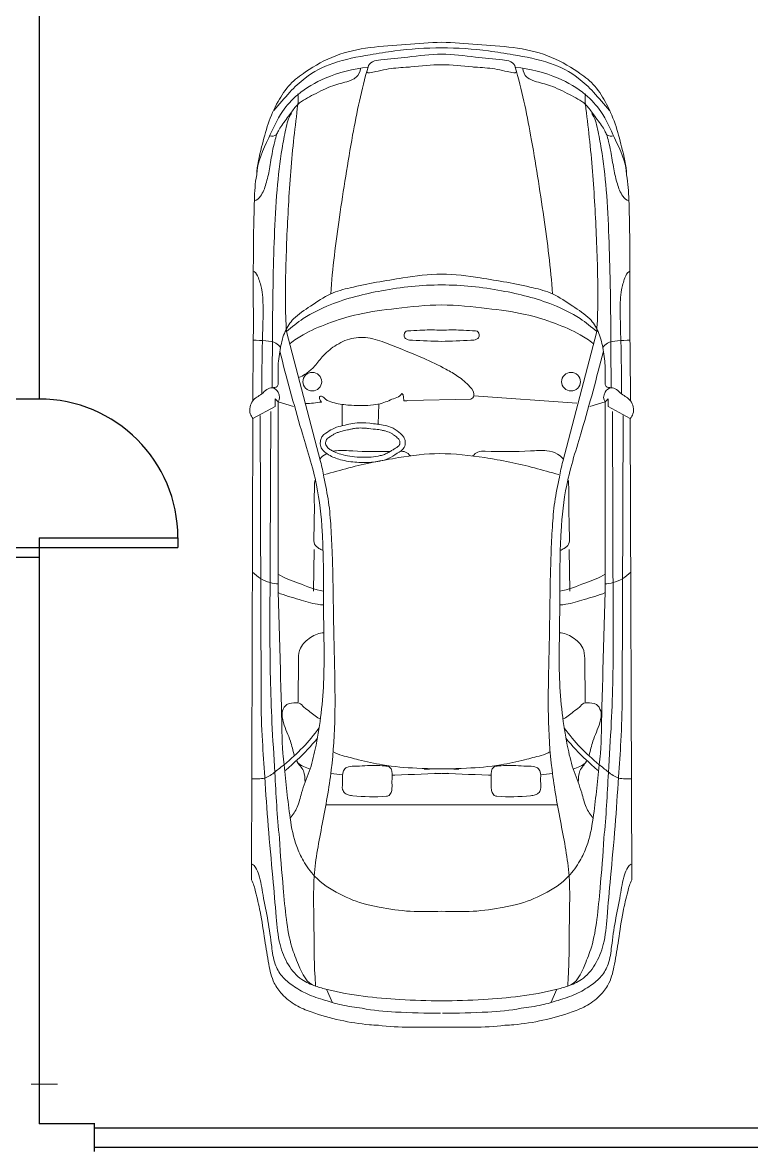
# Model space of a CAD drawing. Header units: millimetres. Extents: x -178823 to 175654, y -172236 to 8261111.
# Drawn here: x 13478 to 17156, y 8510 to 14210 of the extents above; entities that cross this region are included whole.
import ezdxf

# ---------------------------------------------------------------- set-up
doc = ezdxf.new("R2010")
doc.units = ezdxf.units.MM
doc.layers.add('Cotas', color=162, linetype='Continuous')
doc.layers.add('Planta', color=7, linetype='Continuous')
doc.layers.add('Moveis', color=255, linetype='Continuous', lineweight=13)
doc.styles.get("Standard").update_dxf_attribs({"font": 'arial.ttf'})
doc.dimstyles.new('ISO-25', dxfattribs={"dimtxt": 50, "dimasz": 25, "dimexe": 30, "dimexo": 0.625, "dimgap": 10, "dimtad": 1, "dimlfac": 0.1, "dimtxsty": 'Standard', "dimblk": 'OBLIQUE', "dimcen": 25, "dimadec": 0, "dimazin": 0, "dimtfac": 1, "dimtmove": 1, "dimatfit": 3, "dimldrblk": 'NONE', "dimfxl": 50, "dimfxlon": 1, "dimarcsym": 0})

# ---------------------------------------------------------------- blocks, each defined once
blk = doc.blocks.new('_Oblique')
at = {"color": 0, "linetype": 'ByBlock', "lineweight": -2}
blk.add_line((-0.5, -0.5), (0.5, 0.5), dxfattribs=at)
blk = doc.blocks.new('*D66')
at = {"layer": 'Cotas', "color": 0, "lineweight": -2, "transparency": 16777216}
for p, q in [((20085.8, 8510.6), (20165.8, 8510.6)), ((20135.8, 8510.6), (20135.8, 4649.1)), ((20085.8, 4649.1), (20165.8, 4649.1))]:
    blk.add_line(p, q, dxfattribs=at)
at = {"layer": 'Cotas', "color": 0, "lineweight": -2, "transparency": 16777216, "xscale": 25, "yscale": 25, "zscale": 25}
for p, rotation in [((20135.8, 8510.6), 90), ((20135.8, 4649.1), 270)]:
    blk.add_blockref('_Oblique', p, dxfattribs=dict(at, rotation=rotation))
at = {"layer": 'Cotas', "color": 0, "transparency": 16777216, "insert": (20095.7, 6579.9), "char_height": 50, "attachment_point": 5, "rotation": 90}
blk.add_mtext('386,14cm', dxfattribs=at)
blk = doc.blocks.new('_None')

msp = doc.modelspace()

# ---------------------------------------------------------------- linework, layer by layer
at = {"layer": 'Moveis'}
for p, q in [((14810.218, 12650.564), (14981.764, 11994.157)), ((16375.41, 12650.564), (16203.864, 11994.157)), ((16275.025, 12288.662), (15755.457, 12325.899)), ((14752.271, 12271.041), (14640.895, 12210.743)), ((14752.271, 12309.591), (14752.271, 12271.041)), ((14767.193, 12294.954), (14752.271, 12309.591)), ((14767.193, 12294.954), (14767.193, 11336.56)), ((14845.291, 12271.041), (14767.193, 12294.954)), ((15091.203, 12175.51), (15091.203, 12282.757)), ((15273.181, 12182.144), (15275.428, 12282.757)), ((15740.324, 12308.522), (15422.531, 12301.074)), ((16340.337, 12271.041), (16418.435, 12294.954)), ((16418.435, 12294.954), (16433.357, 12309.591)), ((16418.435, 12294.954), (16418.435, 11336.56)), ((16433.357, 12309.591), (16433.357, 12271.041)), ((16433.357, 12271.041), (16544.733, 12210.743)), ((14640.895, 12210.743), (14632.747, 9880.924)), ((14677.562, 12226.783), (14681.637, 10803.227)), ((14730.526, 12246.833), (14726.452, 11124.029)), ((16455.102, 12246.833), (16459.176, 11124.029)), ((16508.065, 12226.783), (16503.991, 10803.227)), ((16544.733, 12210.743), (16552.881, 9880.924)), ((14949.186, 11548.687), (14946.277, 11339.636)), ((16236.442, 11548.687), (16239.351, 11339.636)), ((14767.193, 11336.56), (14779.416, 10939.568)), ((16418.435, 11336.56), (16406.212, 10939.568)), ((14869.175, 10778.346), (14870.63, 10998.853)), ((16316.453, 10778.346), (16314.998, 10998.853)), ((15008.075, 10260.431), (15626.489, 10260.401)), ((16177.553, 10260.431), (15559.139, 10260.401)), ((15011.526, 9329.031), (15042.076, 9260.301)), ((16174.102, 9329.031), (16143.552, 9260.301))]:
    msp.add_line(p, q, dxfattribs=at)
at = {"layer": 'Moveis', "color": 6}
msp.add_line((13521.843, 8849.312), (13653.611, 8849.312), dxfattribs=at)
at = {"layer": 'Moveis'}
for centre in [(14940.05, 12396.824), (16245.578, 12396.824)]:
    msp.add_ellipse(centre, major_axis=(47.567, 0), ratio=0.98326609, start_param=4.71238898, end_param=10.99557429, dxfattribs=at)
for points, knots in [([(15592.814, 14110.173), (15532.57, 14110.173), (15354.314, 14092.944), (15109.327, 14081.905), (14924.67, 13976.396), (14822.127, 13900.588), (14762.195, 13807.159), (14714.26, 13700.324), (14682.769, 13575.011), (14660.432, 13488.226), (14659.498, 13440.31)], [0, 0, 0, 0, 0.16039043, 0.47903298, 0.63296731, 0.72201535, 0.81747376, 0.92756199, 1.03733017, 1.16709424, 1.16709424, 1.16709424, 1.16709424]), ([(14746.439, 13765.967), (14772.565, 13797.196), (14821.123, 13855.236), (14913.789, 13945.392), (15052.225, 14016.167), (15209.871, 14043.729), (15392.32, 14074.098), (15513.623, 14082.344), (15592.814, 14082.344)], [0, 0, 0, 0, 0.109512917, 0.203534689, 0.345250707, 0.516138215, 0.627546443, 0.83837983, 0.83837983, 0.83837983, 0.83837983]), ([(15592.814, 14110.173), (15653.058, 14110.173), (15831.313, 14092.944), (16076.301, 14081.905), (16260.958, 13976.396), (16363.501, 13900.588), (16423.433, 13807.159), (16471.368, 13700.324), (16502.859, 13575.011), (16525.196, 13488.226), (16526.13, 13440.31)], [0, 0, 0, 0, 0.16039043, 0.47903298, 0.63296731, 0.72201535, 0.81747376, 0.92756199, 1.03733017, 1.16709424, 1.16709424, 1.16709424, 1.16709424]), ([(16439.189, 13765.967), (16413.062, 13797.196), (16364.505, 13855.236), (16271.839, 13945.392), (16133.403, 14016.167), (15975.757, 14043.729), (15793.308, 14074.098), (15672.005, 14082.344), (15592.814, 14082.344)], [0, 0, 0, 0, 0.109512917, 0.203534689, 0.345250707, 0.516138215, 0.627546443, 0.83837983, 0.83837983, 0.83837983, 0.83837983]), ([(15221.308, 13984.291), (15223.171, 13995.77), (15244.663, 14017.59), (15317.099, 14025.443), (15433.309, 14034.587), (15535.587, 14051.037), (15592.814, 14051.037)], [0, 0, 0, 0, 0.031475432, 0.070205735, 0.191575296, 0.343934586, 0.343934586, 0.343934586, 0.343934586]), ([(15964.32, 13984.291), (15962.457, 13995.77), (15940.965, 14017.59), (15868.529, 14025.443), (15752.319, 14034.587), (15650.041, 14051.037), (15592.814, 14051.037)], [0, 0, 0, 0, 0.031475432, 0.070205735, 0.191575296, 0.343934586, 0.343934586, 0.343934586, 0.343934586]), ([(14659.498, 13440.31), (14660.893, 13505.761), (14716.162, 13613.246), (14775.972, 13754.755), (14875.016, 13860.39), (15019.813, 13946.997), (15147.571, 13975.305), (15221.308, 13984.291)], [0, 0, 0, 0, 0.177257217, 0.312495062, 0.415167756, 0.559724299, 0.757541175, 0.757541175, 0.757541175, 0.757541175]), ([(14724.879, 13637.347), (14736.146, 13635.408), (14760.091, 13637.149), (14769.329, 13667.215), (14794.488, 13702.299), (14826.996, 13746.765), (14872.042, 13809.292), (14951.846, 13847.564), (15035.184, 13892.841), (15103.667, 13906.511), (15142.743, 13921.766), (15170.883, 13936.009), (15181.753, 13962.445), (15183.413, 13978.784)], [0, 0, 0, 0, 0.030454148, 0.050281785, 0.078608945, 0.147913343, 0.198629442, 0.283170526, 0.378032624, 0.452326719, 0.466780857, 0.490259851, 0.534719763, 0.534719763, 0.534719763, 0.534719763]), ([(15221.308, 13984.291), (15188.152, 13871.703), (15136.876, 13619.114), (15077.286, 13237.115), (15041.789, 12969.506), (15033.082, 12840.016)], [0, 0, 0, 0, 0.31737412, 0.69575992, 1.0471399, 1.0471399, 1.0471399, 1.0471399]), ([(15216.391, 13960.043), (15217.835, 13956.048), (15238.301, 13956.779), (15266.003, 13963.29), (15328.566, 13978.562), (15387.24, 13982.126), (15480.718, 13989.395), (15541.049, 13996.772), (15592.814, 13996.772)], [0, 0, 0, 0, 0.011478767, 0.040347173, 0.087583809, 0.175560849, 0.199150064, 0.336965918, 0.336965918, 0.336965918, 0.336965918]), ([(15969.236, 13960.043), (15967.793, 13956.048), (15947.327, 13956.779), (15919.625, 13963.29), (15857.062, 13978.562), (15798.388, 13982.126), (15704.91, 13989.395), (15644.579, 13996.772), (15592.814, 13996.772)], [0, 0, 0, 0, 0.011478767, 0.040347173, 0.087583809, 0.175560849, 0.199150064, 0.336965918, 0.336965918, 0.336965918, 0.336965918]), ([(15964.32, 13984.291), (15997.476, 13871.703), (16048.752, 13619.114), (16108.342, 13237.115), (16143.839, 12969.506), (16152.546, 12840.016)], [0, 0, 0, 0, 0.31737412, 0.69575992, 1.0471399, 1.0471399, 1.0471399, 1.0471399]), ([(16526.13, 13440.31), (16524.735, 13505.761), (16469.466, 13613.246), (16409.656, 13754.755), (16310.612, 13860.39), (16165.815, 13946.997), (16038.057, 13975.305), (15964.32, 13984.291)], [0, 0, 0, 0, 0.177257217, 0.312495062, 0.415167756, 0.559724299, 0.757541175, 0.757541175, 0.757541175, 0.757541175]), ([(16460.749, 13637.347), (16449.482, 13635.408), (16425.537, 13637.149), (16416.299, 13667.215), (16391.14, 13702.299), (16358.632, 13746.765), (16313.586, 13809.292), (16233.782, 13847.564), (16150.444, 13892.841), (16081.961, 13906.511), (16042.885, 13921.766), (16014.745, 13936.009), (16003.875, 13962.445), (16002.215, 13978.784)], [0, 0, 0, 0, 0.030454148, 0.050281785, 0.078608945, 0.147913343, 0.198629442, 0.283170526, 0.378032624, 0.452326719, 0.466780857, 0.490259851, 0.534719763, 0.534719763, 0.534719763, 0.534719763]), ([(14810.218, 12650.564), (14803.195, 12749.81), (14804.54, 12962.371), (14818.164, 13288.962), (14839.439, 13571.614), (14860.532, 13740.907), (14867.001, 13796.303)], [0, 0, 0, 0, 0.26937458, 0.57453515, 0.88533869, 1.03631873, 1.03631873, 1.03631873, 1.03631873]), ([(16375.41, 12650.564), (16382.433, 12749.81), (16381.088, 12962.371), (16367.464, 13288.962), (16346.189, 13571.614), (16325.096, 13740.907), (16318.627, 13796.303)], [0, 0, 0, 0, 0.26937458, 0.57453515, 0.88533869, 1.03631873, 1.03631873, 1.03631873, 1.03631873]), ([(14834.808, 13751.554), (14818.92, 13728.169), (14804.269, 13666.577), (14780.162, 13538.475), (14759.183, 13356.456), (14748.175, 13129.223), (14740.973, 12872.803), (14738.729, 12618.705), (14738.168, 12443.047), (14737.164, 12366.275)], [0, 0, 0, 0, 0.07614764, 0.16590325, 0.35567198, 0.56987107, 0.78232491, 1.05004712, 1.25793562, 1.25793562, 1.25793562, 1.25793562]), ([(16350.82, 13751.554), (16366.708, 13728.169), (16381.359, 13666.577), (16405.466, 13538.475), (16426.445, 13356.456), (16437.453, 13129.223), (16444.655, 12872.803), (16446.899, 12618.705), (16447.46, 12443.047), (16448.464, 12366.275)], [0, 0, 0, 0, 0.07614764, 0.16590325, 0.35567198, 0.56987107, 0.78232491, 1.05004712, 1.25793562, 1.25793562, 1.25793562, 1.25793562]), ([(14647.52, 13309.449), (14660.387, 13311.498), (14688.118, 13340.725), (14708.21, 13397.701), (14726.392, 13474.667), (14735.661, 13546.819), (14749.307, 13605.828), (14757.501, 13635.184), (14761.008, 13648.253)], [0, 0, 0, 0, 0.034702988, 0.095976101, 0.1659336, 0.247155936, 0.292994424, 0.329591759, 0.329591759, 0.329591759, 0.329591759]), ([(16538.108, 13309.449), (16525.241, 13311.498), (16497.51, 13340.725), (16477.418, 13397.701), (16459.236, 13474.667), (16449.967, 13546.819), (16436.321, 13605.828), (16428.127, 13635.184), (16424.62, 13648.253)], [0, 0, 0, 0, 0.034702988, 0.095976101, 0.1659336, 0.247155936, 0.292994424, 0.329591759, 0.329591759, 0.329591759, 0.329591759]), ([(14659.498, 13440.31), (14651.064, 13398.694), (14644.564, 13236.538), (14641.309, 12958.613), (14643.795, 12620.54), (14640.242, 12401.729), (14639.661, 12300.013)], [0, 0, 0, 0, 0.11489728, 0.43706089, 0.75426911, 1.02968562, 1.02968562, 1.02968562, 1.02968562]), ([(16526.13, 13440.31), (16534.564, 13398.694), (16541.064, 13236.538), (16544.319, 12958.613), (16541.833, 12620.54), (16545.386, 12401.729), (16545.966, 12300.013)], [0, 0, 0, 0, 0.11489728, 0.43706089, 0.75426911, 1.02968562, 1.02968562, 1.02968562, 1.02968562]), ([(14644.63, 12953.873), (14657.163, 12948.41), (14672.328, 12912.547), (14690.717, 12848.621), (14692.913, 12738.841), (14686.548, 12564.946), (14685.315, 12424.182), (14685.035, 12335.8)], [0, 0, 0, 0, 0.036499173, 0.092373931, 0.186783663, 0.327398243, 0.56670676, 0.56670676, 0.56670676, 0.56670676]), ([(14768.027, 12387.112), (14768.027, 12417.491), (14765.094, 12478.647), (14778.024, 12567.118), (14797.7, 12649.362), (14848.151, 12725.88), (14935.44, 12779.114), (15025.178, 12843.937), (15186.186, 12886.083), (15372.424, 12917.956), (15527.445, 12939.731), (15592.814, 12939.731)], [0, 0, 0, 0, 0.0822559, 0.165174, 0.24138316, 0.30938985, 0.40534779, 0.5115074, 0.6033493, 0.8436348, 1.01767098, 1.01767098, 1.01767098, 1.01767098]), ([(16417.601, 12387.112), (16417.601, 12417.491), (16420.534, 12478.647), (16407.604, 12567.118), (16387.928, 12649.362), (16337.477, 12725.88), (16250.188, 12779.114), (16160.45, 12843.937), (15999.442, 12886.083), (15813.204, 12917.956), (15658.183, 12939.731), (15592.814, 12939.731)], [0, 0, 0, 0, 0.0822559, 0.165174, 0.24138316, 0.30938985, 0.40534779, 0.5115074, 0.6033493, 0.8436348, 1.01767098, 1.01767098, 1.01767098, 1.01767098]), ([(16540.998, 12953.873), (16528.465, 12948.41), (16513.3, 12912.547), (16494.911, 12848.621), (16492.715, 12738.841), (16499.08, 12564.946), (16500.313, 12424.182), (16500.593, 12335.8)], [0, 0, 0, 0, 0.036499173, 0.092373931, 0.186783663, 0.327398243, 0.56670676, 0.56670676, 0.56670676, 0.56670676]), ([(14810.218, 12650.564), (14837.029, 12673.59), (14904.798, 12727.505), (15064.217, 12805.473), (15300.341, 12864.609), (15491.398, 12885.282), (15592.814, 12885.282)], [0, 0, 0, 0, 0.094775898, 0.231124217, 0.470025874, 0.740031512, 0.740031512, 0.740031512, 0.740031512]), ([(16375.41, 12650.564), (16348.598, 12673.59), (16280.83, 12727.505), (16121.411, 12805.473), (15885.287, 12864.609), (15694.23, 12885.282), (15592.814, 12885.282)], [0, 0, 0, 0, 0.094775898, 0.231124217, 0.470025874, 0.740031512, 0.740031512, 0.740031512, 0.740031512]), ([(14828.609, 12589.209), (14848.693, 12606.4), (14909.563, 12645.841), (15025.152, 12695.315), (15181.986, 12744.327), (15375.611, 12768.264), (15516.298, 12784.163), (15592.814, 12784.163)], [0, 0, 0, 0, 0.070892168, 0.192584561, 0.334845746, 0.507281428, 0.710992788, 0.710992788, 0.710992788, 0.710992788]), ([(16357.018, 12589.209), (16336.935, 12606.4), (16276.065, 12645.841), (16160.476, 12695.315), (16003.642, 12744.327), (15810.017, 12768.264), (15669.329, 12784.163), (15592.814, 12784.163)], [0, 0, 0, 0, 0.070892168, 0.192584561, 0.334845746, 0.507281428, 0.710992788, 0.710992788, 0.710992788, 0.710992788]), ([(15592.814, 12657.352), (15560.614, 12657.377), (15506.905, 12659.607), (15450.081, 12653.196), (15408.861, 12654.135), (15402.793, 12634.292), (15403.557, 12619.238), (15420.919, 12606.853), (15485.561, 12604.228), (15543.765, 12601.651), (15592.814, 12600.138)], [0, 0, 0, 0, 0.085727687, 0.138104829, 0.164198639, 0.176975122, 0.189032536, 0.202812882, 0.228604942, 0.359255356, 0.359255356, 0.359255356, 0.359255356]), ([(15592.814, 12657.352), (15625.014, 12657.377), (15678.723, 12659.607), (15735.547, 12653.196), (15776.767, 12654.135), (15782.835, 12634.292), (15782.071, 12619.238), (15764.709, 12606.853), (15700.067, 12604.228), (15641.863, 12601.651), (15592.814, 12600.138)], [0, 0, 0, 0, 0.085727687, 0.138104829, 0.164198639, 0.176975122, 0.189032536, 0.202812882, 0.228604942, 0.359255356, 0.359255356, 0.359255356, 0.359255356]), ([(14641.238, 12606.862), (14662.743, 12606.591), (14700.487, 12603.294), (14753.974, 12598.974), (14772.747, 12577.481), (14779.745, 12569.039)], [0, 0, 0, 0, 1.46215879, 2.65110501, 3.38632064, 3.38632064, 3.38632064, 3.38632064]), ([(15740.324, 12308.522), (15747.505, 12311.403), (15765.73, 12333.978), (15727.564, 12382.69), (15679.776, 12422.738), (15598.27, 12470.105), (15483.034, 12525.207), (15354.733, 12575.107), (15235.958, 12621.432), (15136.685, 12622.143), (15053.842, 12580.849), (14990.684, 12527.745), (14951.587, 12470.29), (14910.303, 12437.388), (14882.904, 12420.76), (14871.202, 12417.216)], [0, 0, 0, 0, 0.52728758, 1.6474513, 3.48755799, 5.09907291, 7.96865694, 12.23831328, 14.47518702, 16.61375653, 18.74420214, 20.63934286, 22.22338887, 23.45273141, 24.2865286, 24.2865286, 24.2865286, 24.2865286]), ([(16544.389, 12606.862), (16522.885, 12606.591), (16485.141, 12603.294), (16431.654, 12598.974), (16412.881, 12577.481), (16405.883, 12569.039)], [0, 0, 0, 0, 1.46215879, 2.65110501, 3.38632064, 3.38632064, 3.38632064, 3.38632064]), ([(14828.627, 10192.494), (14842.195, 10210.072), (14869.603, 10249.573), (14886.416, 10334.019), (14928.362, 10427.904), (14959.479, 10555.977), (14984.741, 10705.844), (15004.216, 10933.747), (14995.027, 11200.187), (14997.35, 11454.687), (14990.644, 11671.64), (14967.033, 11892.778), (14869.828, 12191.022), (14811.08, 12417.269), (14775.846, 12550.707)], [0, 0, 0, 0, 0.05974968, 0.12692783, 0.23003412, 0.3366745, 0.48222488, 0.64132371, 0.95490561, 1.2031734, 1.33037515, 1.54277342, 1.80226092, 2.17554503, 2.17554503, 2.17554503, 2.17554503]), ([(16357.001, 10192.494), (16343.433, 10210.072), (16316.025, 10249.573), (16299.212, 10334.019), (16257.266, 10427.904), (16226.149, 10555.977), (16200.887, 10705.844), (16181.412, 10933.747), (16190.601, 11200.187), (16188.278, 11454.687), (16194.984, 11671.64), (16218.595, 11892.778), (16315.8, 12191.022), (16374.548, 12417.269), (16409.782, 12550.707)], [0, 0, 0, 0, 0.05974968, 0.12692783, 0.23003412, 0.3366745, 0.48222488, 0.64132371, 0.95490561, 1.2031734, 1.33037515, 1.54277342, 1.80226092, 2.17554503, 2.17554503, 2.17554503, 2.17554503]), ([(14640.895, 12210.743), (14635.295, 12218.092), (14618.205, 12245.149), (14631.257, 12305.67), (14686.366, 12331.278), (14729.727, 12379.886), (14776.385, 12343.948), (14778.588, 12306.552), (14767.193, 12294.954)], [0, 0, 0, 0, 0.024863999, 0.084626656, 0.136247072, 0.190068321, 0.224519873, 0.268184134, 0.268184134, 0.268184134, 0.268184134]), ([(14737.164, 12366.275), (14745.618, 12367.475), (14763.396, 12366.147), (14766.994, 12381.879), (14768.027, 12387.112)], [0, 0, 0, 0, 0.022741321, 0.0371747861, 0.0371747861, 0.0371747861, 0.0371747861]), ([(16544.733, 12210.743), (16550.333, 12218.092), (16567.423, 12245.149), (16554.371, 12305.67), (16499.262, 12331.278), (16455.901, 12379.886), (16409.243, 12343.948), (16407.04, 12306.552), (16418.435, 12294.954)], [0, 0, 0, 0, 0.024863999, 0.084626656, 0.136247072, 0.190068321, 0.224519873, 0.268184134, 0.268184134, 0.268184134, 0.268184134]), ([(16448.464, 12366.275), (16440.01, 12367.475), (16422.232, 12366.147), (16418.634, 12381.879), (16417.601, 12387.112)], [0, 0, 0, 0, 0.022741321, 0.0371747861, 0.0371747861, 0.0371747861, 0.0371747861]), ([(14986.42, 12293.962), (14983.69, 12298.32), (14977.919, 12305.283), (14974.024, 12322.932), (14984.327, 12324.119), (14991.195, 12322.791), (14999.113, 12316.322), (15008.13, 12305.26), (15030.733, 12295.422), (15073.681, 12283.111), (15149.106, 12275.04), (15226.891, 12275.206), (15301.964, 12288.006), (15346.691, 12311.937), (15383.274, 12320.796), (15390.999, 12339.127), (15396.96, 12333.037), (15400.431, 12326.048), (15399.501, 12316.547), (15402.17, 12308.686), (15399.201, 12295.164), (15415.529, 12300.91), (15422.531, 12301.074)], [0, 0, 0, 0, 0.013859704, 0.027830361, 0.032913745, 0.037997102, 0.046575611, 0.059270446, 0.076221421, 0.110599061, 0.178980105, 0.276695935, 0.317362915, 0.380077119, 0.411054446, 0.416042117, 0.42102837, 0.427721177, 0.438743287, 0.444813103, 0.45080055, 0.469446316, 0.469446316, 0.469446316, 0.469446316]), ([(15273.181, 12182.144), (15258.514, 12184.768), (15338.977, 12171.765), (15361.345, 12153.068), (15400.962, 12124.514), (15411.438, 12092.065), (15405.04, 12057.026), (15365.749, 12033.802), (15314.97, 12000.048), (15242.503, 11987.716), (15161.669, 11988.275), (15087.831, 11998.671), (15027.113, 12021.734), (14989.791, 12050.18), (14977.593, 12081.108), (14982.644, 12103.82), (14989.953, 12124.444), (15013.236, 12140.277), (15052.748, 12167.957), (15141.204, 12184.629), (15176.13, 12194.748), (15287.257, 12179.625), (15273.181, 12182.144)], [0, 0, 0, 0, 0.039689959, 0.089634004, 0.131249981, 0.154286216, 0.17972682, 0.220726622, 0.268099141, 0.34476649, 0.409564502, 0.484300121, 0.541514989, 0.581768664, 0.606066544, 0.626247425, 0.643672238, 0.66346857, 0.698879087, 0.775846536, 0.869639394, 0.907731016, 0.907731016, 0.907731016, 0.907731016]), ([(15275.492, 12154.774), (15279.706, 12154.003), (15284.878, 12153.021), (15296.234, 12150.728), (15302.481, 12149.387), (15319.371, 12145.328), (15326.488, 12142.845), (15336.56, 12138.298), (15339.697, 12136.272), (15346.007, 12131.674), (15348.089, 12130.09), (15356.738, 12123.555), (15363.29, 12118.714), (15371.619, 12111.147), (15374.268, 12108.347), (15377.941, 12103.543), (15379.076, 12101.582), (15380.923, 12097.233), (15381.557, 12094.955), (15382.427, 12088.772), (15382.102, 12084.487), (15380.728, 12079.829), (15380.224, 12078.637), (15378.752, 12075.932), (15377.135, 12073.885), (15371.526, 12068.898), (15367.608, 12066.093), (15358.255, 12060.07), (15352.661, 12056.651), (15342.315, 12050.142), (15337.375, 12047.032), (15326.014, 12040.203), (15319.74, 12036.703), (15307.298, 12030.843), (15300.824, 12028.382), (15287.001, 12024.116), (15279.749, 12022.353), (15257.277, 12018.03), (15241.281, 12016.424), (15209.504, 12014.833), (15193.663, 12014.903), (15145.851, 12017.289), (15113.926, 12021.508), (15072.707, 12033.522), (15061.421, 12037.643), (15044.769, 12045.528), (15038.849, 12048.73), (15027.95, 12055.55), (15023.15, 12059.108), (15015.833, 12066.002), (15013.123, 12069.289), (15008.985, 12076.188), (15007.672, 12079.751), (15006.981, 12083.893), (15006.937, 12084.975), (15007.245, 12088.535), (15007.649, 12090.814), (15008.978, 12096.098), (15009.91, 12099.272), (15011.493, 12103.806), (15012.242, 12105.374), (15013.039, 12106.693), (15013.133, 12106.82), (15013.993, 12107.765), (15014.698, 12108.445), (15017.346, 12110.638), (15019.787, 12112.373), (15025.394, 12116.227), (15028.069, 12118.072), (15033.101, 12121.503), (15035.543, 12123.145), (15042.722, 12127.819), (15047.304, 12130.589), (15056.426, 12135.352), (15061.215, 12137.462), (15071.668, 12141.445), (15077.223, 12143.269), (15094.321, 12148.269), (15106.271, 12150.96), (15124.222, 12154.777), (15130.814, 12156.155), (15142.381, 12158.645), (15147.41, 12159.71), (15161.794, 12162.209), (15170.867, 12163.169), (15190.959, 12162.887), (15197.353, 12162.618), (15210.631, 12161.704), (15217.132, 12161.149), (15238.871, 12158.966), (15257.294, 12156.664), (15269.402, 12155.286), (15271.102, 12155.098), (15273.278, 12154.902), (15273.838, 12154.852), (15274.935, 12154.795), (15275.185, 12154.784), (15275.492, 12154.774)], [0.49703315, 0.49703315, 0.49703315, 0.49703315, 0.7234441, 0.7234441, 0.97463581, 0.97463581, 1.50964034, 1.50964034, 2.04464487, 2.04464487, 2.27106081, 2.27106081, 2.86237632, 2.86237632, 3.21765377, 3.21765377, 3.53725307, 3.53725307, 3.85685237, 3.85685237, 4.36861316, 4.36861316, 4.58462691, 4.58462691, 4.99268998, 4.99268998, 5.40075306, 5.40075306, 5.80881613, 5.80881613, 6.21687921, 6.21687921, 6.7787158, 6.7787158, 7.35037053, 7.35037053, 7.92202525, 7.92202525, 9.06533471, 9.06533471, 10.20864416, 10.20864416, 12.49526306, 12.49526306, 13.40989556, 13.40989556, 13.92908799, 13.92908799, 14.44828043, 14.44828043, 14.90988462, 14.90988462, 15.37148881, 15.37148881, 15.62523953, 15.62523953, 15.87899026, 15.87899026, 16.12087492, 16.12087492, 16.36275958, 16.36275958, 16.51635045, 16.51635045, 16.66994132, 16.66994132, 16.92152084, 16.92152084, 17.13667601, 17.13667601, 17.35183118, 17.35183118, 17.78214152, 17.78214152, 18.20497448, 18.20497448, 18.62780744, 18.62780744, 19.47347336, 19.47347336, 19.9789228, 19.9789228, 20.48437225, 20.48437225, 21.47511888, 21.47511888, 21.85914421, 21.85914421, 22.16288355, 22.16288355, 22.77036223, 22.77036223, 22.90049326, 22.90049326, 22.95122123, 22.95122123, 22.9642981, 22.9642981, 22.9642981, 22.9642981]), ([(14980.317, 12006.739), (14986.566, 12017.269), (14998.323, 12026.291), (15011.033, 12032.995), (15012.627, 12033.793)], [0, 0, 0, 0, 0.842998247, 0.962680612, 0.962680612, 0.962680612, 0.962680612]), ([(15001.291, 11927.97), (15042.829, 11938.051), (15165.408, 11975.251), (15359.342, 12012.879), (15513.483, 12033.55), (15582.919, 12033.55)], [0, 0, 0, 0, 0.113907889, 0.341153871, 0.52601876, 0.52601876, 0.52601876, 0.52601876]), ([(15045.469, 12045.303), (15050.841, 12046.499), (15083.504, 12052.032), (15180.923, 12042.131), (15269.299, 12043.585), (15333.649, 12044.794)], [1.7492527, 1.7492527, 1.7492527, 1.7492527, 2.12287451, 3.99759854, 8.30743182, 8.30743182, 8.30743182, 8.30743182]), ([(15384.809, 12045.56), (15393.516, 12045.396), (15412.878, 12043.499), (15427.805, 12030.652), (15435.112, 12022.157)], [9.43643237, 9.43643237, 9.43643237, 9.43643237, 10.01272161, 10.75133557, 10.75133557, 10.75133557, 10.75133557]), ([(16184.337, 11927.97), (16142.799, 11938.051), (16020.209, 11975.117), (15819.916, 12015.066), (15658.923, 12033.55), (15582.919, 12033.55)], [0, 0, 0, 0, 0.113907889, 0.341153871, 0.543502005, 0.543502005, 0.543502005, 0.543502005]), ([(16205.311, 12006.739), (16199.062, 12017.269), (16173.136, 12037.164), (16115.586, 12053.4), (15991.82, 12040.821), (15879.701, 12044.608), (15775.72, 12046.055), (15757.823, 12030.652), (15750.516, 12022.157)], [0, 0, 0, 0, 0.84299825, 2.12287451, 3.99759854, 9.17483817, 10.01272161, 10.75133557, 10.75133557, 10.75133557, 10.75133557]), ([(14981.764, 11994.157), (14988.607, 11967.926), (15000.951, 11899.169), (15025.112, 11789.649), (15034.684, 11659.545), (15045.972, 11430.043), (15046.477, 11113.489), (15060.134, 10749.995), (15041.52, 10435.988), (14991.74, 10167.219), (14941.027, 9911.976), (14950.737, 9646.305), (14948.137, 9460.902), (14956.252, 9353.973), (14956.66, 9345.128)], [0, 0, 0, 0, 0.07332524, 0.18889648, 0.3030393, 0.42582095, 0.81124242, 1.15973716, 1.41057957, 1.66062269, 1.89962653, 2.11145037, 2.37772744, 2.40170302, 2.40170302, 2.40170302, 2.40170302]), ([(16203.864, 11994.157), (16197.021, 11967.926), (16184.677, 11899.169), (16160.516, 11789.649), (16150.944, 11659.545), (16139.656, 11430.043), (16139.15, 11113.489), (16125.494, 10749.995), (16144.108, 10435.988), (16193.887, 10167.219), (16244.601, 9911.976), (16234.891, 9646.305), (16237.491, 9460.902), (16229.376, 9353.973), (16228.968, 9345.128)], [0, 0, 0, 0, 0.07332524, 0.18889648, 0.3030393, 0.42582095, 0.81124242, 1.15973716, 1.41057957, 1.66062269, 1.89962653, 2.11145037, 2.37772744, 2.40170302, 2.40170302, 2.40170302, 2.40170302]), ([(14953.403, 11897.308), (14948.927, 11850.252), (14951.869, 11753.87), (14948.99, 11650.757), (14946.295, 11576.154), (14971.211, 11555.576), (14987.279, 11547.279), (14994.334, 11544.339)], [0, 0, 0, 0, 3.26785558, 6.56870771, 7.3996626, 8.09938511, 8.62170454, 8.62170454, 8.62170454, 8.62170454]), ([(16232.225, 11897.308), (16236.7, 11850.252), (16233.759, 11753.87), (16236.638, 11650.757), (16239.333, 11576.154), (16214.417, 11555.576), (16198.349, 11547.279), (16191.294, 11544.339)], [0, 0, 0, 0, 3.26785558, 6.56870771, 7.3996626, 8.09938511, 8.62170454, 8.62170454, 8.62170454, 8.62170454]), ([(14638.181, 11434.76), (14651.181, 11423.445), (14678.279, 11398.734), (14723.898, 11383.256), (14755.635, 11375.605), (14769.905, 11375.763)], [1.8080857, 1.8080857, 1.8080857, 1.8080857, 2.91887369, 4.1312883, 5.10150995, 5.10150995, 5.10150995, 5.10150995]), ([(14766.996, 11424.446), (14798.987, 11405.069), (14877.57, 11379.904), (14952.921, 11345.383), (14996.847, 11338.534)], [0, 0, 0, 0, 0.100035143, 0.218441827, 0.218441827, 0.218441827, 0.218441827]), ([(16418.632, 11424.446), (16386.641, 11405.069), (16308.058, 11379.904), (16232.707, 11345.383), (16188.781, 11338.534)], [0, 0, 0, 0, 0.100035143, 0.218441827, 0.218441827, 0.218441827, 0.218441827]), ([(16547.447, 11434.76), (16534.447, 11423.445), (16507.349, 11398.734), (16461.73, 11383.256), (16429.993, 11375.605), (16415.723, 11375.763)], [1.8080857, 1.8080857, 1.8080857, 1.8080857, 2.91887369, 4.1312883, 5.10150995, 5.10150995, 5.10150995, 5.10150995]), ([(14767.343, 11331.703), (14801.395, 11316.996), (14868.529, 11299.677), (14944.565, 11274.23), (14986.488, 11270.136), (14996.681, 11269.528)], [0, 0, 0, 0, 2.52858625, 4.71188457, 5.40821483, 5.40821483, 5.40821483, 5.40821483]), ([(16418.285, 11331.703), (16384.233, 11316.996), (16317.099, 11299.677), (16241.063, 11274.23), (16199.14, 11270.136), (16188.947, 11269.528)], [0, 0, 0, 0, 2.52858625, 4.71188457, 5.40821483, 5.40821483, 5.40821483, 5.40821483]), ([(14726.452, 11124.029), (14726.521, 10974.721), (14730.792, 10740.676), (14753.755, 10397.023), (14762.01, 10201.859), (14774.41, 10092.017)], [0, 0, 0, 0, 0.404275871, 0.633382705, 0.932625249, 0.932625249, 0.932625249, 0.932625249]), ([(14870.63, 10998.853), (14870.716, 11016.825), (14876.723, 11061.161), (14928.914, 11106.869), (14974.871, 11129.693), (14998.648, 11129.152)], [0, 0, 0, 0, 0.048662804, 0.114451536, 0.177772053, 0.177772053, 0.177772053, 0.177772053]), ([(16314.998, 10998.853), (16314.912, 11016.825), (16308.905, 11061.161), (16256.714, 11106.869), (16210.757, 11129.693), (16186.98, 11129.152)], [0, 0, 0, 0, 0.048662804, 0.114451536, 0.177772053, 0.177772053, 0.177772053, 0.177772053]), ([(16459.176, 11124.029), (16459.107, 10974.721), (16454.836, 10740.676), (16431.873, 10397.023), (16423.617, 10201.859), (16411.218, 10092.017)], [0, 0, 0, 0, 0.404275871, 0.633382705, 0.932625249, 0.932625249, 0.932625249, 0.932625249]), ([(14779.416, 10939.568), (14779.631, 10873.718), (14786.887, 10734.017), (14785.543, 10574.201), (14805.32, 10391.218), (14820.294, 10234.128), (14843.812, 10095.756), (14861.696, 10050.493)], [0, 0, 0, 0, 0.17830184, 0.378717318, 0.43195399, 0.676237385, 0.807718384, 0.807718384, 0.807718384, 0.807718384]), ([(16406.212, 10939.568), (16405.997, 10873.718), (16398.741, 10734.017), (16400.085, 10574.201), (16380.308, 10391.218), (16365.334, 10234.128), (16341.816, 10095.756), (16323.932, 10050.493)], [0, 0, 0, 0, 0.17830184, 0.378717318, 0.43195399, 0.676237385, 0.807718384, 0.807718384, 0.807718384, 0.807718384]), ([(14681.637, 10803.227), (14681.806, 10729.78), (14686.641, 10595.605), (14701.786, 10379.167), (14716.518, 10148.931), (14739.383, 9912.997), (14756.625, 9713.771), (14769.178, 9563.267), (14811.984, 9452.768), (14876.966, 9377.154), (14951.655, 9345.279), (15114.284, 9299.667), (15329.286, 9277.433), (15522.498, 9271.134), (15592.814, 9271.134)], [0, 0, 0, 0, 0.19887261, 0.36332347, 0.58743307, 0.82354283, 1.00462163, 1.1298156, 1.23011339, 1.32065532, 1.38857682, 1.4433338, 1.77144737, 1.95865242, 1.95865242, 1.95865242, 1.95865242]), ([(14848.471, 10511.397), (14842.671, 10534.91), (14829.781, 10591.21), (14795.576, 10660.245), (14781.838, 10728.026), (14811.231, 10774.807), (14848.387, 10774.844), (14880.927, 10774.886), (14898.411, 10748.95), (14937.12, 10727.991), (14961.123, 10698.838), (14982.309, 10693.244)], [0, 0, 0, 0, 0.065510611, 0.155044493, 0.209460447, 0.243860376, 0.287164043, 0.300138796, 0.327598376, 0.361695085, 0.420096911, 0.420096911, 0.420096911, 0.420096911]), ([(16503.991, 10803.227), (16503.822, 10729.78), (16498.986, 10595.605), (16483.842, 10379.167), (16469.11, 10148.931), (16446.245, 9912.997), (16429.003, 9713.771), (16416.45, 9563.267), (16373.644, 9452.768), (16308.662, 9377.154), (16233.973, 9345.279), (16071.344, 9299.667), (15856.342, 9277.433), (15663.13, 9271.134), (15592.814, 9271.134)], [0, 0, 0, 0, 0.19887261, 0.36332347, 0.58743307, 0.82354283, 1.00462163, 1.1298156, 1.23011339, 1.32065532, 1.38857682, 1.4433338, 1.77144737, 1.95865242, 1.95865242, 1.95865242, 1.95865242]), ([(16337.157, 10511.397), (16342.957, 10534.91), (16355.847, 10591.21), (16390.052, 10660.245), (16403.79, 10728.026), (16374.397, 10774.807), (16337.241, 10774.844), (16304.701, 10774.886), (16287.217, 10748.95), (16248.508, 10727.991), (16224.505, 10698.838), (16203.319, 10693.244)], [0, 0, 0, 0, 0.065510611, 0.155044493, 0.209460447, 0.243860376, 0.287164043, 0.300138796, 0.327598376, 0.361695085, 0.420096911, 0.420096911, 0.420096911, 0.420096911]), ([(14633.299, 10391.276), (14655.659, 10393.11), (14701.063, 10386.533), (14752.829, 10427.258), (14849.511, 10503.354), (14924.882, 10579.016), (14973.712, 10647.579)], [0, 0, 0, 0, 0.059737131, 0.113998109, 0.167249826, 0.39388694, 0.39388694, 0.39388694, 0.39388694]), ([(16552.329, 10391.276), (16529.969, 10393.11), (16484.565, 10386.533), (16432.799, 10427.258), (16336.117, 10503.354), (16260.746, 10579.016), (16211.916, 10647.579)], [0, 0, 0, 0, 0.059737131, 0.113998109, 0.167249826, 0.39388694, 0.39388694, 0.39388694, 0.39388694]), ([(14802.051, 10432.8), (14823.071, 10450.2), (14879.984, 10501.68), (14934.821, 10557.306), (14965.558, 10596.35)], [0, 0, 0, 0, 1.86816224, 5.27129706, 5.27129706, 5.27129706, 5.27129706]), ([(16383.577, 10432.8), (16362.557, 10450.2), (16305.644, 10501.68), (16250.807, 10557.306), (16220.07, 10596.35)], [0, 0, 0, 0, 1.86816224, 5.27129706, 5.27129706, 5.27129706, 5.27129706]), ([(15044.508, 10529.735), (15057.843, 10519.463), (15102.7, 10505.825), (15185.837, 10485.02), (15310.821, 10456.192), (15480.649, 10442.208), (15609.505, 10441.433), (15680.362, 10441.007)], [0, 0, 0, 0, 0.045100867, 0.121199638, 0.230850468, 0.385262987, 0.573904166, 0.573904166, 0.573904166, 0.573904166]), ([(16141.12, 10529.735), (16127.785, 10519.463), (16082.928, 10505.825), (15999.791, 10485.02), (15874.807, 10456.192), (15704.979, 10442.208), (15576.123, 10441.433), (15505.266, 10441.007)], [0, 0, 0, 0, 0.045100867, 0.121199638, 0.230850468, 0.385262987, 0.573904166, 0.573904166, 0.573904166, 0.573904166]), ([(14903.752, 10373.939), (14902.069, 10393.646), (14904.368, 10436.18), (14869.922, 10463.211), (14862.223, 10481.064)], [0, 0, 0, 0, 0.053548839, 0.106057283, 0.106057283, 0.106057283, 0.106057283]), ([(14862.223, 10481.064), (14867.222, 10467.71), (14893.153, 10454.113), (14917.973, 10444.574), (14928.945, 10440.927)], [0, 0, 0, 0, 0.98394947, 1.77169147, 1.77169147, 1.77169147, 1.77169147]), ([(15259.18, 10459.647), (15222.782, 10459.647), (15176.067, 10454.321), (15115.86, 10455.759), (15088.02, 10424.798), (15097.178, 10383.07), (15087.706, 10343.83), (15102.707, 10318.646), (15122.465, 10309.066), (15192.983, 10300.223), (15259.349, 10299.257), (15328.262, 10304.639), (15339.48, 10322.102), (15343.33, 10347.586), (15340.757, 10384.537), (15345.443, 10419.385), (15333.352, 10455.201), (15297.105, 10456.843), (15274.244, 10459.647), (15259.18, 10459.647)], [0, 0, 0, 0, 0.096904369, 0.129591314, 0.150619202, 0.1985921, 0.236069761, 0.255790834, 0.271971105, 0.292988168, 0.444060048, 0.451913229, 0.472091759, 0.491859883, 0.522875844, 0.570709567, 0.589209629, 0.614575895, 0.654680981, 0.654680981, 0.654680981, 0.654680981]), ([(15926.447, 10459.647), (15962.845, 10459.647), (16009.561, 10454.321), (16069.768, 10455.759), (16097.608, 10424.798), (16088.45, 10383.07), (16097.922, 10343.83), (16082.921, 10318.646), (16063.163, 10309.066), (15992.645, 10300.223), (15926.278, 10299.257), (15857.366, 10304.639), (15846.148, 10322.102), (15842.298, 10347.586), (15844.871, 10384.537), (15840.185, 10419.385), (15852.276, 10455.201), (15888.523, 10456.843), (15911.384, 10459.647), (15926.447, 10459.647)], [0, 0, 0, 0, 0.096904369, 0.129591314, 0.150619202, 0.1985921, 0.236069761, 0.255790834, 0.271971105, 0.292988168, 0.444060048, 0.451913229, 0.472091759, 0.491859883, 0.522875844, 0.570709567, 0.589209629, 0.614575895, 0.654680981, 0.654680981, 0.654680981, 0.654680981]), ([(16323.405, 10481.064), (16318.406, 10467.71), (16292.475, 10454.113), (16267.655, 10444.574), (16256.683, 10440.927)], [0, 0, 0, 0, 0.98394947, 1.77169147, 1.77169147, 1.77169147, 1.77169147]), ([(16281.876, 10373.939), (16283.558, 10393.646), (16281.26, 10436.18), (16315.706, 10463.211), (16323.405, 10481.064)], [0, 0, 0, 0, 0.053548839, 0.106057283, 0.106057283, 0.106057283, 0.106057283]), ([(15342.872, 10410.469), (15347.527, 10410.611), (15440.779, 10413.517), (15534.184, 10417.147), (15622.925, 10420.595)], [11.23543771, 11.23543771, 11.23543771, 11.23543771, 11.55253558, 17.58688321, 17.58688321, 17.58688321, 17.58688321]), ([(15842.756, 10410.469), (15838.101, 10410.611), (15744.849, 10413.517), (15651.444, 10417.147), (15562.703, 10420.595)], [11.23543771, 11.23543771, 11.23543771, 11.23543771, 11.55253558, 17.58688321, 17.58688321, 17.58688321, 17.58688321]), ([(14774.41, 10092.017), (14777.683, 10007.948), (14791.272, 9870.828), (14806.319, 9687.793), (14829.413, 9554.592), (14873.422, 9443.158), (14911.837, 9356.54), (14956.66, 9345.128)], [0, 0, 0, 0, 0.227797674, 0.371947804, 0.499681422, 0.586344105, 0.709615023, 0.709615023, 0.709615023, 0.709615023]), ([(16411.218, 10092.017), (16407.945, 10007.948), (16394.356, 9870.828), (16379.309, 9687.793), (16356.215, 9554.592), (16312.206, 9443.158), (16273.791, 9356.54), (16228.968, 9345.128)], [0, 0, 0, 0, 0.227797674, 0.371947804, 0.499681422, 0.586344105, 0.709615023, 0.709615023, 0.709615023, 0.709615023]), ([(14861.696, 10050.493), (14869.744, 10025.077), (14895.94, 9972.193), (14959.722, 9881.45), (15072.58, 9806.721), (15186.738, 9761.241), (15256.359, 9747.764), (15277.865, 9744.384)], [0, 0, 0, 0, 0.072074928, 0.158128359, 0.295808922, 0.426245599, 0.484229161, 0.484229161, 0.484229161, 0.484229161]), ([(16323.932, 10050.493), (16315.884, 10025.077), (16289.688, 9972.193), (16225.906, 9881.45), (16113.048, 9806.721), (15998.89, 9761.241), (15929.269, 9747.764), (15907.762, 9744.384)], [0, 0, 0, 0, 0.072074928, 0.158128359, 0.295808922, 0.426245599, 0.484229161, 0.484229161, 0.484229161, 0.484229161]), ([(14636.2, 9960.481), (14643.61, 9956.952), (14658.006, 9939.579), (14678.465, 9887.167), (14691.72, 9795.015), (14717.737, 9675.139), (14733.766, 9558.706), (14745.279, 9461.409), (14784.17, 9391.75), (14843.46, 9343.609), (14916.468, 9301.745), (15000.92, 9273.651), (15093.15, 9246.639), (15156.793, 9237.417), (15191.916, 9233.096)], [0, 0, 0, 0, 0.021920522, 0.05721218, 0.152253936, 0.271886611, 0.38940114, 0.471009722, 0.534634445, 0.598669813, 0.673311832, 0.758695954, 0.835134142, 0.92937261, 0.92937261, 0.92937261, 0.92937261]), ([(16549.428, 9960.481), (16542.018, 9956.952), (16527.622, 9939.579), (16507.163, 9887.167), (16493.908, 9795.015), (16467.891, 9675.139), (16451.862, 9558.706), (16440.349, 9461.409), (16401.458, 9391.75), (16342.168, 9343.609), (16269.16, 9301.745), (16184.708, 9273.651), (16092.478, 9246.639), (16028.835, 9237.417), (15993.712, 9233.096)], [0, 0, 0, 0, 0.021920522, 0.05721218, 0.152253936, 0.271886611, 0.38940114, 0.471009722, 0.534634445, 0.598669813, 0.673311832, 0.758695954, 0.835134142, 0.92937261, 0.92937261, 0.92937261, 0.92937261]), ([(14632.747, 9880.924), (14644.003, 9863.16), (14656.782, 9808.04), (14682.224, 9707.913), (14698.595, 9584.046), (14718.2, 9463.63), (14738.62, 9367.393), (14789.822, 9297.23), (14853.877, 9246.181), (14955.349, 9204.71), (15079.535, 9171.029), (15193.891, 9151.279), (15258.495, 9148.263), (15273.523, 9147.241)], [0, 0, 0, 0, 0.05666843, 0.14946008, 0.28161001, 0.39293527, 0.48168634, 0.54296693, 0.62284452, 0.69797021, 0.83364261, 0.96566529, 1.00577041, 1.00577041, 1.00577041, 1.00577041]), ([(16552.881, 9880.924), (16541.625, 9863.16), (16528.846, 9808.04), (16503.404, 9707.913), (16487.033, 9584.046), (16467.428, 9463.63), (16447.008, 9367.393), (16395.806, 9297.23), (16331.751, 9246.181), (16230.279, 9204.71), (16106.093, 9171.029), (15991.737, 9151.279), (15927.133, 9148.263), (15912.105, 9147.241)], [0, 0, 0, 0, 0.05666843, 0.14946008, 0.28161001, 0.39293527, 0.48168634, 0.54296693, 0.62284452, 0.69797021, 0.83364261, 0.96566529, 1.00577041, 1.00577041, 1.00577041, 1.00577041]), ([(15277.865, 9744.384), (15329.485, 9733.81), (15434.358, 9717.833), (15540.059, 9722.129), (15592.814, 9722.903)], [0, 0, 0, 0, 0.140378979, 0.280846788, 0.280846788, 0.280846788, 0.280846788]), ([(15907.762, 9744.384), (15856.143, 9733.81), (15751.27, 9717.833), (15645.569, 9722.129), (15592.814, 9722.903)], [0, 0, 0, 0, 0.140378979, 0.280846788, 0.280846788, 0.280846788, 0.280846788]), ([(15191.916, 9233.096), (15247.207, 9221.913), (15379.662, 9211.21), (15511.829, 9208.472), (15587.695, 9208.472)], [0, 0, 0, 0, 0.150286091, 0.352269891, 0.352269891, 0.352269891, 0.352269891]), ([(15993.712, 9233.096), (15938.421, 9221.913), (15805.966, 9211.21), (15673.799, 9208.472), (15597.933, 9208.472)], [0, 0, 0, 0, 0.150286091, 0.352269891, 0.352269891, 0.352269891, 0.352269891])]:
    msp.add_open_spline(points, degree=3, knots=knots, dxfattribs=at)
for points in [[(14867.001, 13796.303), (14871.272, 13813.465), (14868.048, 13831.67), (14867.001, 13849.308)], [(16318.627, 13796.303), (16314.356, 13813.465), (16317.58, 13831.67), (16318.627, 13849.308)], [(14905.541, 12286.222), (14932.572, 12284.516), (14959.346, 12293.134), (14986.42, 12293.962)], [(15033.548, 10418.57), (15053.206, 10415.996), (15073.096, 10414.07), (15092.964, 10412.589)], [(16152.08, 10418.57), (16132.422, 10415.996), (16112.532, 10414.07), (16092.664, 10412.589)], [(15273.523, 9147.241), (15379.179, 9134.243), (15486.334, 9137.636), (15592.814, 9137.636)], [(15912.105, 9147.241), (15806.449, 9134.243), (15699.294, 9137.636), (15592.814, 9137.636)]]:
    msp.add_open_spline(points, degree=3, dxfattribs=at)
at = {"layer": 'Planta'}
for p, q in [((13561.733, 17509.136), (13561.962, 12309.136)), ((13561.998, 14039.136), (13561.886, 14039.136)), ((13561.998, 13509.136), (13561.909, 13509.136)), ((13561.998, 13009.136), (13561.931, 13009.136)), ((13561.998, 12309.136), (13422.086, 12309.136)), ((13561.998, 12309.136), (13422.086, 12309.136)), ((13561.998, 11609.136), (13561.993, 11609.136)), ((13561.998, 11609.136), (13561.993, 11609.136)), ((13561.993, 11609.136), (13562.123, 8650.228)), ((13561.998, 11609.136), (14261.998, 11609.136)), ((14261.998, 11609.136), (14261.998, 11559.136)), ((13422.086, 11559.136), (14261.998, 11559.136)), ((13561.998, 11509.136), (10067.086, 11509.136)), ((13562.107, 9019.136), (13562.262, 9019.136)), ((13842.123, 8650.239), (13562.123, 8650.228)), ((13841.392, 8510.559), (13841.392, 8650.239)), ((13842.123, 8630.239), (19422.128, 8630.239)), ((19422.128, 8530.559), (13841.392, 8530.559))]:
    msp.add_line(p, q, dxfattribs=at)
msp.add_arc((13561.998, 11609.136), 700, 0, 90, dxfattribs=at)

# ---------------------------------------------------------------- dimensions: what is measured, and where the dimension line sits
at = {"layer": 'Cotas'}
dim = msp.add_linear_dim(base=(20135.781, 4649.136), p1=(19702.131, 8510.575), p2=(13422.086, 4649.136), angle=90, dimstyle='ISO-25', override={"dimpost": 'cm'}, dxfattribs=at)
dim.commit()
dim.dimension.update_dxf_attribs({"geometry": '*D66', "text_midpoint": (20095.733, 6579.855)})

doc.saveas('drawing.dxf')
